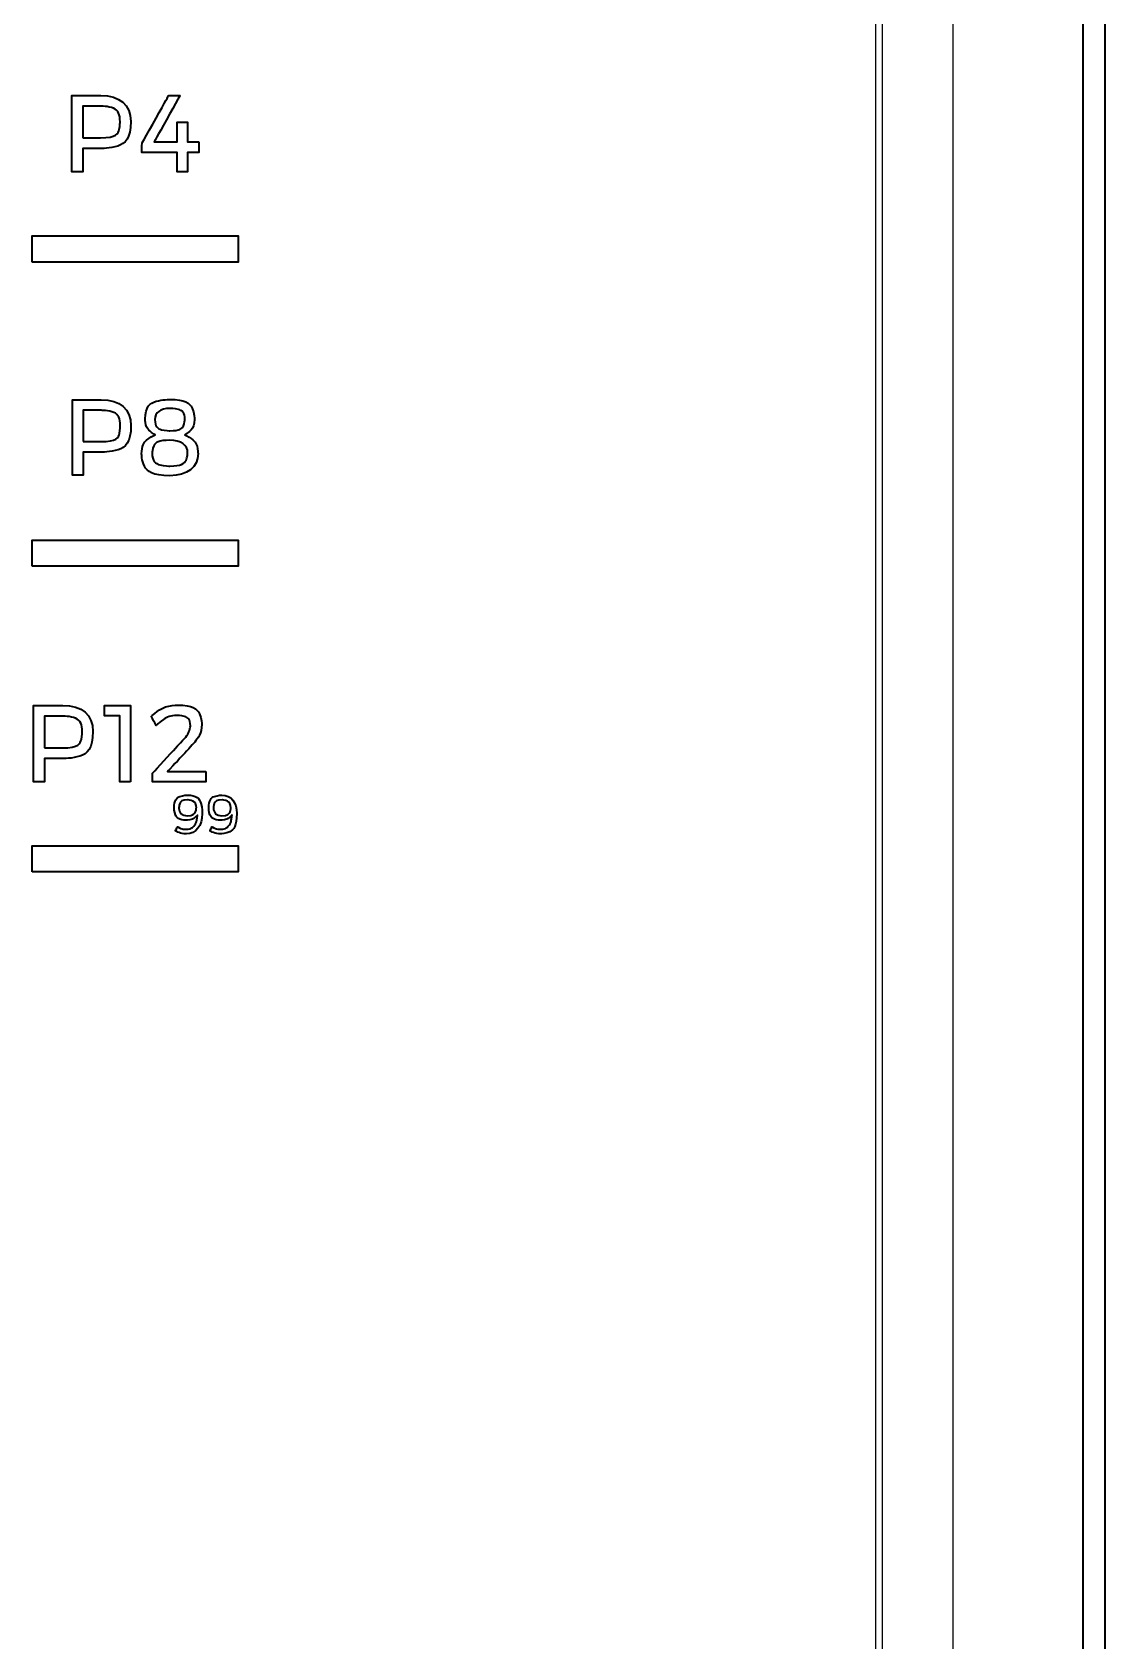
# Model space of a CAD drawing. Extents: x 6336 to 10269, y -393 to 3204.
# Drawn here: x 9128.6 to 9178.1, y 1876.7 to 1950.9 of the extents above; entities that cross this region are included whole.
import ezdxf

# ---------------------------------------------------------------- set-up
doc = ezdxf.new("R2010")
doc.units = 0
doc.header["$LTSCALE"] = 5
doc.layers.add('1', color=7, linetype='CONTINUOUS', true_color=0xffffff)
doc.layers.add('GEOM', color=7, linetype='CONTINUOUS')

msp = doc.modelspace()

# ---------------------------------------------------------------- linework, layer by layer
at = {"layer": '1', "color": 7, "linetype": 'Continuous', "lineweight": 35}
for p, q in [((9177.073, 1400.776), (9177.073, 2085.276)), ((9178.073, 2085.526), (9178.073, 1374.126))]:
    msp.add_line(p, q, dxfattribs=at)
for points, knots in [([(9133.169, 1946.788), (9133.169, 1947.551), (9132.664, 1947.988), (9131.784, 1947.988), (9131.784, 1947.988), (9131.784, 1947.988), (9130.448, 1947.988), (9130.448, 1947.988), (9130.448, 1947.988), (9130.448, 1947.988), (9130.448, 1944.472), (9130.448, 1944.472), (9130.448, 1944.472), (9130.448, 1944.472), (9130.955, 1944.472), (9130.955, 1944.472), (9130.955, 1944.472), (9130.955, 1944.472), (9130.955, 1945.544), (9130.955, 1945.544), (9130.955, 1945.544), (9130.955, 1945.544), (9131.784, 1945.544), (9131.784, 1945.544), (9131.784, 1945.544), (9132.664, 1945.544), (9133.169, 1945.998), (9133.169, 1946.788)], [0, 0, 0, 0, 0.125, 0.125, 0.125, 0.1875, 0.25, 0.25, 0.25, 0.3125, 0.375, 0.375, 0.375, 0.4375, 0.5, 0.5, 0.5, 0.5625, 0.625, 0.625, 0.625, 0.6875, 0.75, 0.75, 0.75, 0.875, 1, 1, 1, 1]), ([(9136.305, 1945.857), (9136.305, 1945.857), (9135.79, 1945.857), (9135.79, 1945.857), (9135.79, 1945.857), (9135.79, 1945.857), (9135.79, 1946.755), (9135.79, 1946.755), (9135.79, 1946.755), (9135.79, 1946.755), (9135.307, 1946.755), (9135.307, 1946.755), (9135.307, 1946.755), (9135.307, 1946.755), (9135.307, 1945.857), (9135.307, 1945.857), (9135.307, 1945.857), (9135.307, 1945.857), (9134.254, 1945.857), (9134.254, 1945.857), (9134.254, 1945.857), (9134.254, 1945.857), (9135.44, 1947.989), (9135.44, 1947.989), (9135.44, 1947.989), (9135.44, 1947.989), (9134.919, 1947.989), (9134.919, 1947.989), (9134.919, 1947.989), (9134.919, 1947.989), (9133.69, 1945.785), (9133.69, 1945.785), (9133.69, 1945.785), (9133.69, 1945.785), (9133.678, 1945.366), (9133.678, 1945.366), (9133.678, 1945.366), (9133.678, 1945.366), (9135.307, 1945.366), (9135.307, 1945.366), (9135.307, 1945.366), (9135.307, 1945.366), (9135.307, 1944.472), (9135.307, 1944.472), (9135.307, 1944.472), (9135.307, 1944.472), (9135.79, 1944.472), (9135.79, 1944.472), (9135.79, 1944.472), (9135.79, 1944.472), (9135.79, 1945.366), (9135.79, 1945.366), (9135.79, 1945.366), (9135.79, 1945.366), (9136.305, 1945.366), (9136.305, 1945.366), (9136.305, 1945.366), (9136.305, 1945.366), (9136.305, 1945.857), (9136.305, 1945.857)], [0, 0, 0, 0, 0.0625, 0.0625, 0.0625, 0.09375, 0.125, 0.125, 0.125, 0.15625, 0.1875, 0.1875, 0.1875, 0.21875, 0.25, 0.25, 0.25, 0.28125, 0.3125, 0.3125, 0.3125, 0.34375, 0.375, 0.375, 0.375, 0.40625, 0.4375, 0.4375, 0.4375, 0.46875, 0.5, 0.5, 0.5, 0.53125, 0.5625, 0.5625, 0.5625, 0.59375, 0.625, 0.625, 0.625, 0.65625, 0.6875, 0.6875, 0.6875, 0.71875, 0.75, 0.75, 0.75, 0.78125, 0.8125, 0.8125, 0.8125, 0.84375, 0.875, 0.875, 0.875, 0.9375, 1, 1, 1, 1]), ([(9130.955, 1946.037), (9130.955, 1946.037), (9130.955, 1947.496), (9130.955, 1947.496), (9130.955, 1947.496), (9130.955, 1947.496), (9131.769, 1947.496), (9131.769, 1947.496), (9131.769, 1947.496), (9132.519, 1947.496), (9132.677, 1947.106), (9132.677, 1946.779), (9132.677, 1946.779), (9132.677, 1946.44), (9132.519, 1946.037), (9131.769, 1946.037), (9131.769, 1946.037), (9131.769, 1946.037), (9130.955, 1946.037), (9130.955, 1946.037)], [0, 0, 0, 0, 0.166667, 0.166667, 0.166667, 0.25, 0.333333, 0.333333, 0.333333, 0.416667, 0.5, 0.5, 0.5, 0.583333, 0.666667, 0.666667, 0.666667, 0.833333, 1, 1, 1, 1]), ([(9128.627, 1940.308), (9128.627, 1940.308), (9138.127, 1940.308), (9138.127, 1940.308), (9138.127, 1940.308), (9138.127, 1940.308), (9138.127, 1941.509), (9138.127, 1941.509), (9138.127, 1941.509), (9138.127, 1941.509), (9128.627, 1941.509), (9128.627, 1941.509), (9128.627, 1941.509), (9128.627, 1941.509), (9128.627, 1940.308), (9128.627, 1940.308)], [0, 0, 0, 0, 0.2, 0.2, 0.2, 0.3, 0.4, 0.4, 0.4, 0.5, 0.6, 0.6, 0.6, 0.8, 1, 1, 1, 1]), ([(9128.627, 1940.308), (9128.627, 1940.308), (9138.127, 1940.308), (9138.127, 1940.308), (9138.127, 1940.308), (9138.127, 1940.308), (9138.127, 1941.509), (9138.127, 1941.509), (9138.127, 1941.509), (9138.127, 1941.509), (9128.627, 1941.509), (9128.627, 1941.509), (9128.627, 1941.509), (9128.627, 1941.509), (9128.627, 1940.308), (9128.627, 1940.308)], [0, 0, 0, 0, 0.2, 0.2, 0.2, 0.3, 0.4, 0.4, 0.4, 0.5, 0.6, 0.6, 0.6, 0.8, 1, 1, 1, 1]), ([(9133.178, 1932.77), (9133.178, 1933.526), (9132.677, 1933.96), (9131.805, 1933.96), (9131.805, 1933.96), (9131.805, 1933.96), (9130.482, 1933.96), (9130.482, 1933.96), (9130.482, 1933.96), (9130.482, 1933.96), (9130.482, 1930.475), (9130.482, 1930.475), (9130.482, 1930.475), (9130.482, 1930.475), (9130.984, 1930.475), (9130.984, 1930.475), (9130.984, 1930.475), (9130.984, 1930.475), (9130.984, 1931.538), (9130.984, 1931.538), (9130.984, 1931.538), (9130.984, 1931.538), (9131.805, 1931.538), (9131.805, 1931.538), (9131.805, 1931.538), (9132.677, 1931.538), (9133.178, 1931.987), (9133.178, 1932.77)], [0, 0, 0, 0, 0.125, 0.125, 0.125, 0.1875, 0.25, 0.25, 0.25, 0.3125, 0.375, 0.375, 0.375, 0.4375, 0.5, 0.5, 0.5, 0.5625, 0.625, 0.625, 0.625, 0.6875, 0.75, 0.75, 0.75, 0.875, 1, 1, 1, 1]), ([(9134.976, 1930.456), (9135.775, 1930.456), (9136.271, 1930.847), (9136.271, 1931.477), (9136.271, 1931.477), (9136.271, 1931.836), (9136.085, 1932.128), (9135.749, 1932.299), (9135.749, 1932.299), (9135.749, 1932.299), (9135.669, 1932.34), (9135.669, 1932.34), (9135.669, 1932.34), (9135.669, 1932.34), (9135.744, 1932.39), (9135.744, 1932.39), (9135.744, 1932.39), (9135.985, 1932.551), (9136.112, 1932.785), (9136.112, 1933.068), (9136.112, 1933.068), (9136.112, 1933.627), (9135.675, 1933.973), (9134.971, 1933.973), (9134.971, 1933.973), (9134.271, 1933.973), (9133.836, 1933.63), (9133.836, 1933.078), (9133.836, 1933.078), (9133.836, 1932.793), (9133.967, 1932.556), (9134.215, 1932.391), (9134.215, 1932.391), (9134.215, 1932.391), (9134.291, 1932.341), (9134.291, 1932.341), (9134.291, 1932.341), (9134.291, 1932.341), (9134.209, 1932.299), (9134.209, 1932.299), (9134.209, 1932.299), (9133.863, 1932.128), (9133.672, 1931.832), (9133.672, 1931.467), (9133.672, 1931.467), (9133.672, 1930.843), (9134.172, 1930.456), (9134.976, 1930.456)], [0, 0, 0, 0, 0.076923, 0.076923, 0.076923, 0.115385, 0.153846, 0.153846, 0.153846, 0.192308, 0.230769, 0.230769, 0.230769, 0.269231, 0.307692, 0.307692, 0.307692, 0.346154, 0.384615, 0.384615, 0.384615, 0.423077, 0.461538, 0.461538, 0.461538, 0.5, 0.538462, 0.538462, 0.538462, 0.576923, 0.615385, 0.615385, 0.615385, 0.653846, 0.692308, 0.692308, 0.692308, 0.730769, 0.769231, 0.769231, 0.769231, 0.807692, 0.846154, 0.846154, 0.846154, 0.923077, 1, 1, 1, 1]), ([(9130.984, 1932.026), (9130.984, 1932.026), (9130.984, 1933.471), (9130.984, 1933.471), (9130.984, 1933.471), (9130.984, 1933.471), (9131.791, 1933.471), (9131.791, 1933.471), (9131.791, 1933.471), (9132.533, 1933.471), (9132.689, 1933.084), (9132.689, 1932.76), (9132.689, 1932.76), (9132.689, 1932.425), (9132.533, 1932.026), (9131.791, 1932.026), (9131.791, 1932.026), (9131.791, 1932.026), (9130.984, 1932.026), (9130.984, 1932.026)], [0, 0, 0, 0, 0.166667, 0.166667, 0.166667, 0.25, 0.333333, 0.333333, 0.333333, 0.416667, 0.5, 0.5, 0.5, 0.583333, 0.666667, 0.666667, 0.666667, 0.833333, 1, 1, 1, 1]), ([(9134.285, 1933.044), (9134.285, 1933.37), (9134.537, 1933.558), (9134.976, 1933.558), (9134.976, 1933.558), (9135.412, 1933.558), (9135.663, 1933.37), (9135.663, 1933.044), (9135.663, 1933.044), (9135.663, 1932.718), (9135.412, 1932.53), (9134.976, 1932.53), (9134.976, 1932.53), (9134.537, 1932.53), (9134.285, 1932.718), (9134.285, 1933.044)], [0, 0, 0, 0, 0.2, 0.2, 0.2, 0.3, 0.4, 0.4, 0.4, 0.5, 0.6, 0.6, 0.6, 0.8, 1, 1, 1, 1]), ([(9134.971, 1932.092), (9135.486, 1932.092), (9135.793, 1931.874), (9135.793, 1931.51), (9135.793, 1931.51), (9135.793, 1931.123), (9135.495, 1930.901), (9134.976, 1930.901), (9134.976, 1930.901), (9134.455, 1930.901), (9134.156, 1931.123), (9134.156, 1931.51), (9134.156, 1931.51), (9134.156, 1931.874), (9134.461, 1932.092), (9134.971, 1932.092)], [0, 0, 0, 0, 0.2, 0.2, 0.2, 0.3, 0.4, 0.4, 0.4, 0.5, 0.6, 0.6, 0.6, 0.8, 1, 1, 1, 1]), ([(9128.627, 1926.284), (9128.627, 1926.284), (9138.127, 1926.284), (9138.127, 1926.284), (9138.127, 1926.284), (9138.127, 1926.284), (9138.127, 1927.484), (9138.127, 1927.484), (9138.127, 1927.484), (9138.127, 1927.484), (9128.627, 1927.484), (9128.627, 1927.484), (9128.627, 1927.484), (9128.627, 1927.484), (9128.627, 1926.284), (9128.627, 1926.284)], [0, 0, 0, 0, 0.2, 0.2, 0.2, 0.3, 0.4, 0.4, 0.4, 0.5, 0.6, 0.6, 0.6, 0.8, 1, 1, 1, 1]), ([(9128.627, 1926.284), (9128.627, 1926.284), (9138.127, 1926.284), (9138.127, 1926.284), (9138.127, 1926.284), (9138.127, 1926.284), (9138.127, 1927.484), (9138.127, 1927.484), (9138.127, 1927.484), (9138.127, 1927.484), (9128.627, 1927.484), (9128.627, 1927.484), (9128.627, 1927.484), (9128.627, 1927.484), (9128.627, 1926.284), (9128.627, 1926.284)], [0, 0, 0, 0, 0.2, 0.2, 0.2, 0.3, 0.4, 0.4, 0.4, 0.5, 0.6, 0.6, 0.6, 0.8, 1, 1, 1, 1]), ([(9131.426, 1918.661), (9131.426, 1919.427), (9130.919, 1919.866), (9130.035, 1919.866), (9130.035, 1919.866), (9130.035, 1919.866), (9128.693, 1919.866), (9128.693, 1919.866), (9128.693, 1919.866), (9128.693, 1919.866), (9128.693, 1916.334), (9128.693, 1916.334), (9128.693, 1916.334), (9128.693, 1916.334), (9129.202, 1916.334), (9129.202, 1916.334), (9129.202, 1916.334), (9129.202, 1916.334), (9129.202, 1917.412), (9129.202, 1917.412), (9129.202, 1917.412), (9129.202, 1917.412), (9130.035, 1917.412), (9130.035, 1917.412), (9130.035, 1917.412), (9130.919, 1917.412), (9131.426, 1917.867), (9131.426, 1918.661)], [0, 0, 0, 0, 0.125, 0.125, 0.125, 0.1875, 0.25, 0.25, 0.25, 0.3125, 0.375, 0.375, 0.375, 0.4375, 0.5, 0.5, 0.5, 0.5625, 0.625, 0.625, 0.625, 0.6875, 0.75, 0.75, 0.75, 0.875, 1, 1, 1, 1]), ([(9133.164, 1916.334), (9133.164, 1916.334), (9133.164, 1919.866), (9133.164, 1919.866), (9133.164, 1919.866), (9133.164, 1919.866), (9131.967, 1919.866), (9131.967, 1919.866), (9131.967, 1919.866), (9131.967, 1919.866), (9131.967, 1919.377), (9131.967, 1919.377), (9131.967, 1919.377), (9131.967, 1919.377), (9132.66, 1919.377), (9132.66, 1919.377), (9132.66, 1919.377), (9132.66, 1919.377), (9132.66, 1916.334), (9132.66, 1916.334), (9132.66, 1916.334), (9132.66, 1916.334), (9133.164, 1916.334), (9133.164, 1916.334)], [0, 0, 0, 0, 0.142857, 0.142857, 0.142857, 0.214286, 0.285714, 0.285714, 0.285714, 0.357143, 0.428571, 0.428571, 0.428571, 0.5, 0.571429, 0.571429, 0.571429, 0.642857, 0.714286, 0.714286, 0.714286, 0.857143, 1, 1, 1, 1]), ([(9136.637, 1916.823), (9136.637, 1916.823), (9134.868, 1916.823), (9134.868, 1916.823), (9134.868, 1916.823), (9134.868, 1916.823), (9135.821, 1917.835), (9135.821, 1917.835), (9135.821, 1917.835), (9136.105, 1918.137), (9136.442, 1918.582), (9136.442, 1918.982), (9136.442, 1918.982), (9136.442, 1919.528), (9136.011, 1919.881), (9135.344, 1919.881), (9135.344, 1919.881), (9134.933, 1919.881), (9134.499, 1919.703), (9134.154, 1919.393), (9134.154, 1919.393), (9134.154, 1919.393), (9134.118, 1919.361), (9134.118, 1919.361), (9134.118, 1919.361), (9134.118, 1919.361), (9134.348, 1918.938), (9134.348, 1918.938), (9134.348, 1918.938), (9134.348, 1918.938), (9134.405, 1918.994), (9134.405, 1918.994), (9134.405, 1918.994), (9134.67, 1919.248), (9135.003, 1919.401), (9135.295, 1919.401), (9135.295, 1919.401), (9135.691, 1919.401), (9135.918, 1919.229), (9135.918, 1918.929), (9135.918, 1918.929), (9135.918, 1918.728), (9135.74, 1918.42), (9135.464, 1918.143), (9135.464, 1918.143), (9135.464, 1918.143), (9134.173, 1916.738), (9134.173, 1916.738), (9134.173, 1916.738), (9134.173, 1916.738), (9134.173, 1916.334), (9134.173, 1916.334), (9134.173, 1916.334), (9134.173, 1916.334), (9136.637, 1916.334), (9136.637, 1916.334), (9136.637, 1916.334), (9136.637, 1916.334), (9136.637, 1916.823), (9136.637, 1916.823)], [0, 0, 0, 0, 0.0625, 0.0625, 0.0625, 0.09375, 0.125, 0.125, 0.125, 0.15625, 0.1875, 0.1875, 0.1875, 0.21875, 0.25, 0.25, 0.25, 0.28125, 0.3125, 0.3125, 0.3125, 0.34375, 0.375, 0.375, 0.375, 0.40625, 0.4375, 0.4375, 0.4375, 0.46875, 0.5, 0.5, 0.5, 0.53125, 0.5625, 0.5625, 0.5625, 0.59375, 0.625, 0.625, 0.625, 0.65625, 0.6875, 0.6875, 0.6875, 0.71875, 0.75, 0.75, 0.75, 0.78125, 0.8125, 0.8125, 0.8125, 0.84375, 0.875, 0.875, 0.875, 0.9375, 1, 1, 1, 1]), ([(9129.202, 1917.906), (9129.202, 1917.906), (9129.202, 1919.371), (9129.202, 1919.371), (9129.202, 1919.371), (9129.202, 1919.371), (9130.02, 1919.371), (9130.02, 1919.371), (9130.02, 1919.371), (9130.774, 1919.371), (9130.932, 1918.98), (9130.932, 1918.651), (9130.932, 1918.651), (9130.932, 1918.311), (9130.774, 1917.906), (9130.02, 1917.906), (9130.02, 1917.906), (9130.02, 1917.906), (9129.202, 1917.906), (9129.202, 1917.906)], [0, 0, 0, 0, 0.166667, 0.166667, 0.166667, 0.25, 0.333333, 0.333333, 0.333333, 0.416667, 0.5, 0.5, 0.5, 0.583333, 0.666667, 0.666667, 0.666667, 0.833333, 1, 1, 1, 1]), ([(9135.739, 1913.945), (9136.182, 1913.945), (9136.468, 1914.31), (9136.468, 1914.875), (9136.468, 1914.875), (9136.468, 1915.408), (9136.209, 1915.727), (9135.775, 1915.727), (9135.775, 1915.727), (9135.403, 1915.727), (9135.172, 1915.5), (9135.172, 1915.136), (9135.172, 1915.136), (9135.172, 1914.791), (9135.39, 1914.575), (9135.739, 1914.575), (9135.739, 1914.575), (9135.903, 1914.575), (9136.042, 1914.623), (9136.143, 1914.713), (9136.143, 1914.713), (9136.143, 1914.713), (9136.249, 1914.807), (9136.249, 1914.807), (9136.249, 1914.807), (9136.249, 1914.807), (9136.23, 1914.667), (9136.23, 1914.667), (9136.23, 1914.667), (9136.211, 1914.511), (9136.157, 1914.382), (9136.075, 1914.295), (9136.075, 1914.295), (9135.988, 1914.202), (9135.87, 1914.155), (9135.727, 1914.155), (9135.727, 1914.155), (9135.596, 1914.155), (9135.447, 1914.195), (9135.337, 1914.259), (9135.337, 1914.259), (9135.337, 1914.259), (9135.321, 1914.269), (9135.321, 1914.269), (9135.321, 1914.269), (9135.321, 1914.269), (9135.226, 1914.079), (9135.226, 1914.079), (9135.226, 1914.079), (9135.226, 1914.079), (9135.242, 1914.07), (9135.242, 1914.07), (9135.242, 1914.07), (9135.387, 1913.994), (9135.582, 1913.945), (9135.739, 1913.945)], [0, 0, 0, 0, 0.066667, 0.066667, 0.066667, 0.1, 0.133333, 0.133333, 0.133333, 0.166667, 0.2, 0.2, 0.2, 0.233333, 0.266667, 0.266667, 0.266667, 0.3, 0.333333, 0.333333, 0.333333, 0.366667, 0.4, 0.4, 0.4, 0.433333, 0.466667, 0.466667, 0.466667, 0.5, 0.533333, 0.533333, 0.533333, 0.566667, 0.6, 0.6, 0.6, 0.633333, 0.666667, 0.666667, 0.666667, 0.7, 0.733333, 0.733333, 0.733333, 0.766667, 0.8, 0.8, 0.8, 0.833333, 0.866667, 0.866667, 0.866667, 0.933333, 1, 1, 1, 1]), ([(9135.773, 1914.778), (9135.535, 1914.778), (9135.392, 1914.911), (9135.392, 1915.134), (9135.392, 1915.134), (9135.392, 1915.365), (9135.544, 1915.51), (9135.788, 1915.51), (9135.788, 1915.51), (9136.086, 1915.51), (9136.194, 1915.294), (9136.194, 1915.149), (9136.194, 1915.149), (9136.194, 1914.965), (9136.049, 1914.778), (9135.773, 1914.778)], [0, 0, 0, 0, 0.2, 0.2, 0.2, 0.3, 0.4, 0.4, 0.4, 0.5, 0.6, 0.6, 0.6, 0.8, 1, 1, 1, 1]), ([(9138.059, 1914.875), (9138.059, 1915.408), (9137.801, 1915.727), (9137.367, 1915.727), (9137.367, 1915.727), (9136.995, 1915.727), (9136.764, 1915.5), (9136.764, 1915.136), (9136.764, 1915.136), (9136.764, 1914.791), (9136.981, 1914.575), (9137.331, 1914.575), (9137.331, 1914.575), (9137.494, 1914.575), (9137.634, 1914.623), (9137.735, 1914.713), (9137.735, 1914.713), (9137.735, 1914.713), (9137.841, 1914.809), (9137.841, 1914.809), (9137.841, 1914.809), (9137.841, 1914.809), (9137.822, 1914.667), (9137.822, 1914.667), (9137.822, 1914.667), (9137.802, 1914.51), (9137.748, 1914.381), (9137.666, 1914.295), (9137.666, 1914.295), (9137.579, 1914.203), (9137.462, 1914.155), (9137.318, 1914.155), (9137.318, 1914.155), (9137.188, 1914.155), (9137.039, 1914.195), (9136.93, 1914.259), (9136.93, 1914.259), (9136.93, 1914.259), (9136.913, 1914.269), (9136.913, 1914.269), (9136.913, 1914.269), (9136.913, 1914.269), (9136.817, 1914.079), (9136.817, 1914.079), (9136.817, 1914.079), (9136.817, 1914.079), (9136.833, 1914.07), (9136.833, 1914.07), (9136.833, 1914.07), (9136.978, 1913.994), (9137.174, 1913.945), (9137.331, 1913.945), (9137.331, 1913.945), (9137.773, 1913.945), (9138.059, 1914.31), (9138.059, 1914.875)], [0, 0, 0, 0, 0.066667, 0.066667, 0.066667, 0.1, 0.133333, 0.133333, 0.133333, 0.166667, 0.2, 0.2, 0.2, 0.233333, 0.266667, 0.266667, 0.266667, 0.3, 0.333333, 0.333333, 0.333333, 0.366667, 0.4, 0.4, 0.4, 0.433333, 0.466667, 0.466667, 0.466667, 0.5, 0.533333, 0.533333, 0.533333, 0.566667, 0.6, 0.6, 0.6, 0.633333, 0.666667, 0.666667, 0.666667, 0.7, 0.733333, 0.733333, 0.733333, 0.766667, 0.8, 0.8, 0.8, 0.833333, 0.866667, 0.866667, 0.866667, 0.933333, 1, 1, 1, 1]), ([(9137.364, 1914.778), (9137.126, 1914.778), (9136.984, 1914.911), (9136.984, 1915.134), (9136.984, 1915.134), (9136.984, 1915.365), (9137.136, 1915.51), (9137.38, 1915.51), (9137.38, 1915.51), (9137.677, 1915.51), (9137.785, 1915.294), (9137.785, 1915.149), (9137.785, 1915.149), (9137.785, 1914.965), (9137.64, 1914.778), (9137.364, 1914.778)], [0, 0, 0, 0, 0.2, 0.2, 0.2, 0.3, 0.4, 0.4, 0.4, 0.5, 0.6, 0.6, 0.6, 0.8, 1, 1, 1, 1]), ([(9128.627, 1912.191), (9128.627, 1912.191), (9138.127, 1912.191), (9138.127, 1912.191), (9138.127, 1912.191), (9138.127, 1912.191), (9138.127, 1913.392), (9138.127, 1913.392), (9138.127, 1913.392), (9138.127, 1913.392), (9128.627, 1913.392), (9128.627, 1913.392), (9128.627, 1913.392), (9128.627, 1913.392), (9128.627, 1912.191), (9128.627, 1912.191)], [0, 0, 0, 0, 0.2, 0.2, 0.2, 0.3, 0.4, 0.4, 0.4, 0.5, 0.6, 0.6, 0.6, 0.8, 1, 1, 1, 1]), ([(9128.627, 1912.191), (9128.627, 1912.191), (9138.127, 1912.191), (9138.127, 1912.191), (9138.127, 1912.191), (9138.127, 1912.191), (9138.127, 1913.392), (9138.127, 1913.392), (9138.127, 1913.392), (9138.127, 1913.392), (9128.627, 1913.392), (9128.627, 1913.392), (9128.627, 1913.392), (9128.627, 1913.392), (9128.627, 1912.191), (9128.627, 1912.191)], [0, 0, 0, 0, 0.2, 0.2, 0.2, 0.3, 0.4, 0.4, 0.4, 0.5, 0.6, 0.6, 0.6, 0.8, 1, 1, 1, 1])]:
    msp.add_open_spline(points, degree=3, knots=knots, dxfattribs=at)
at = {"layer": 'GEOM', "color": 7, "linetype": 'Continuous'}
for p, q in [((9167.523, 1844.276), (9167.523, 2051.276)), ((9167.823, 1844.276), (9167.823, 2051.276)), ((9171.073, 2051.276), (9171.073, 1844.276))]:
    msp.add_line(p, q, dxfattribs=at)

doc.saveas('drawing.dxf')
